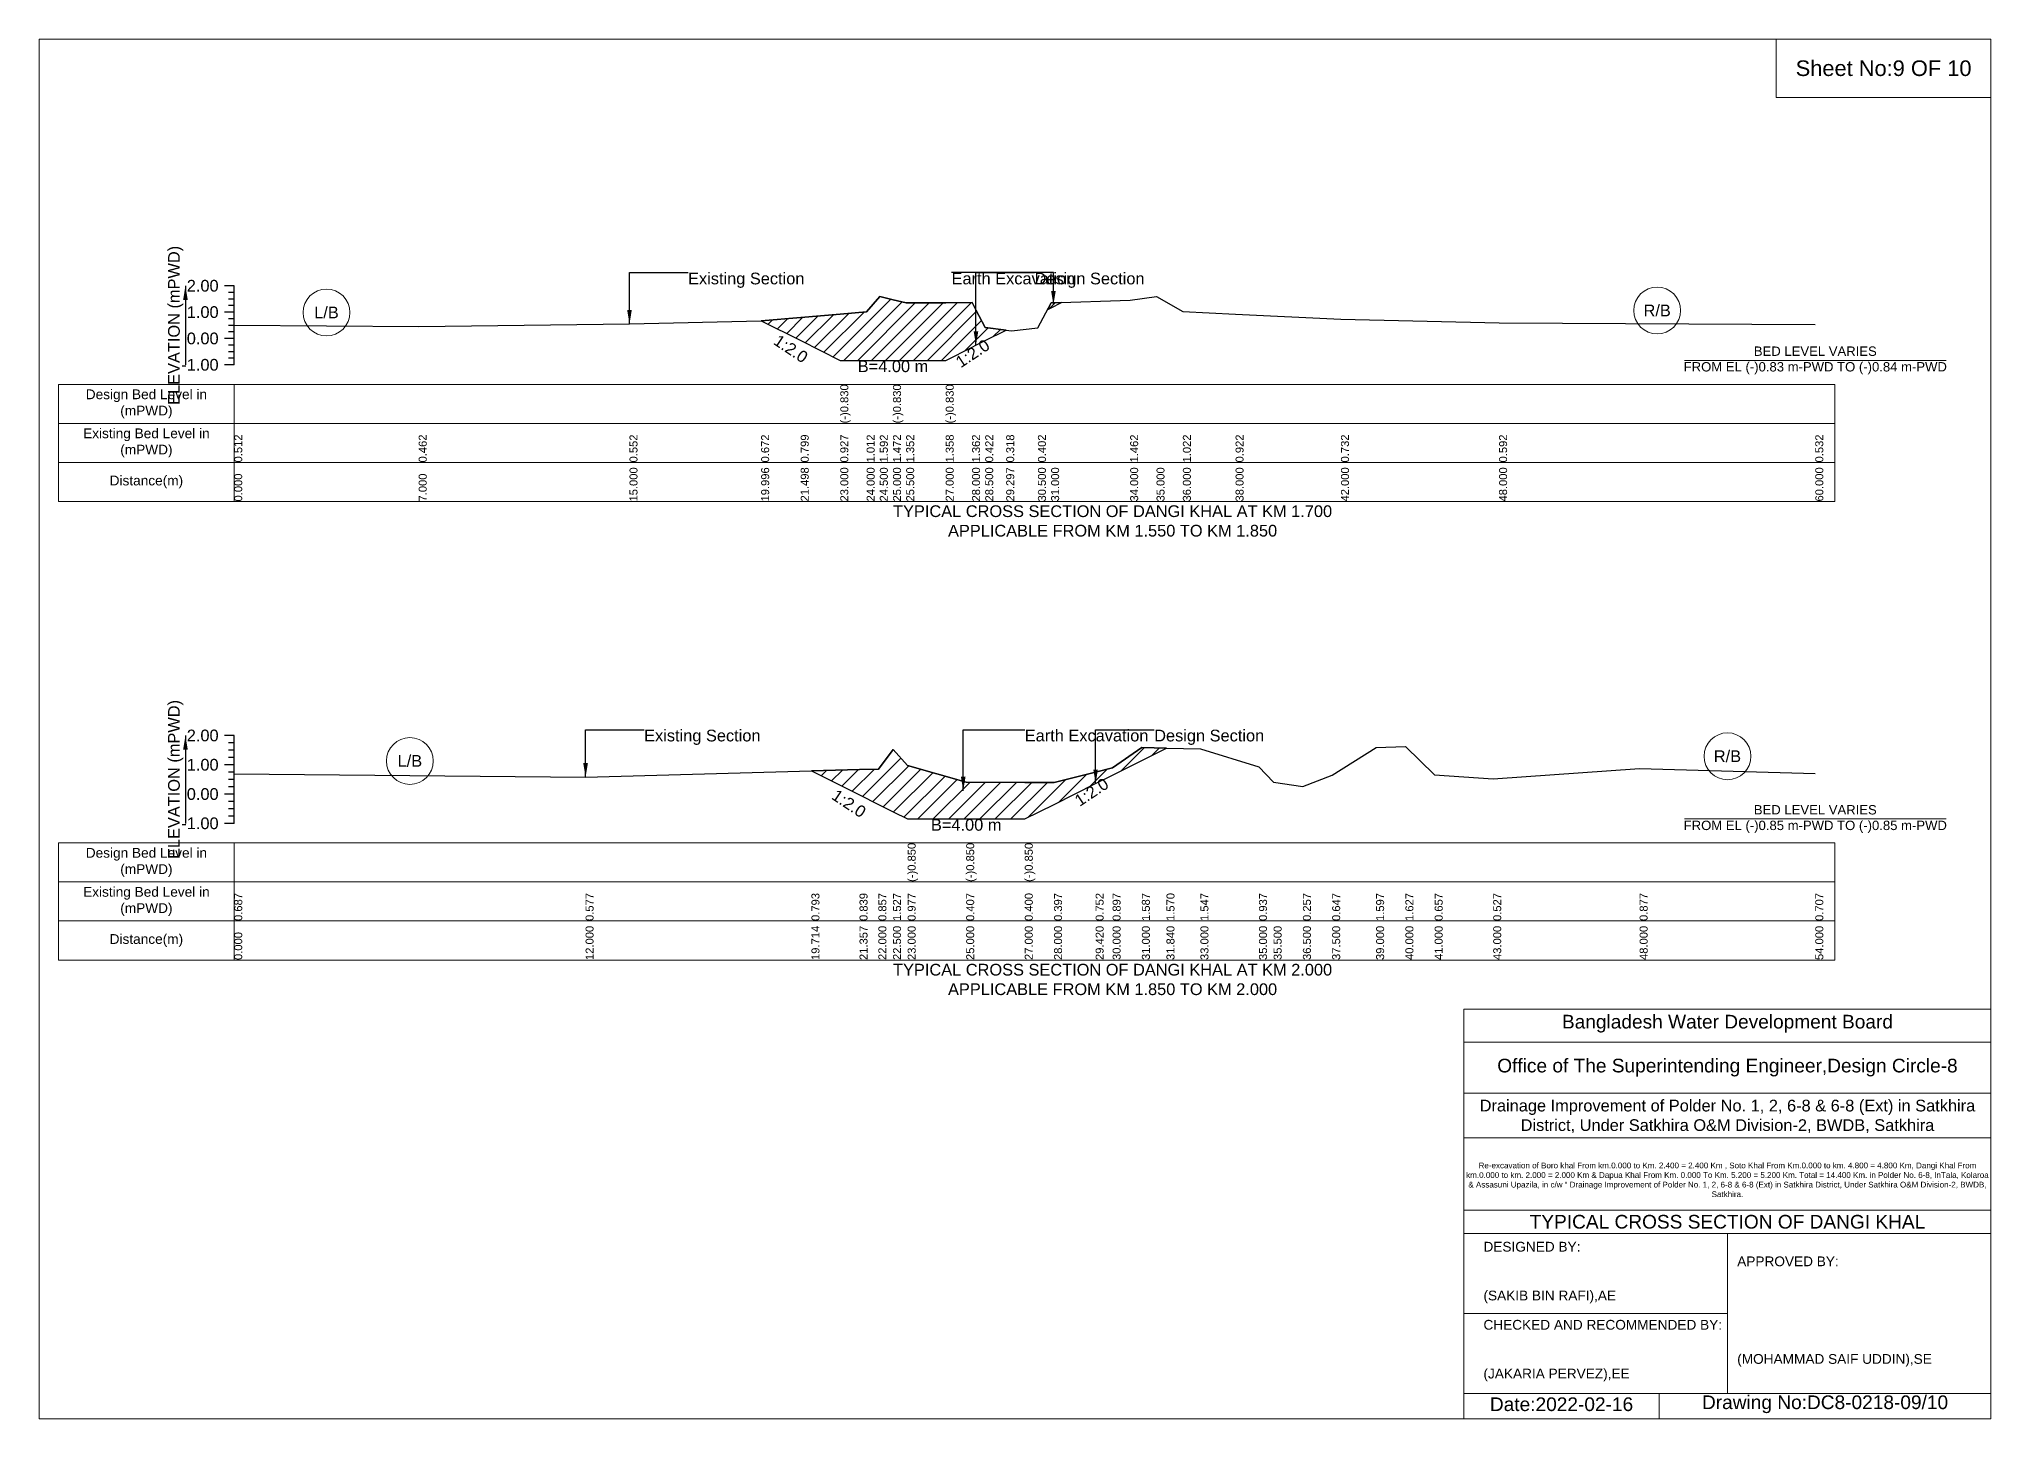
# Model space of a CAD drawing. Header units: inches. Extents: x 91000 to 408000, y -5656 to 0.
# Drawn here: x 310000 to 318000, y -5656 to 0 of the extents above; entities that cross this region are included whole.
import ezdxf

# ---------------------------------------------------------------- set-up
doc = ezdxf.new("R2010")
doc.units = ezdxf.units.IN
doc.header["$LTSCALE"] = 7
doc.header["$MEASUREMENT"] = 0
for name, color, linetype, lineweight in [('Cross section Data Border', 7, 'Continuous', 9), ('Cross Section Labels', 7, 'Continuous', 9), ('Existing_Bed_Level for Xsection', 7, 'Continuous', 25)]:
    doc.layers.add(name, color=color, linetype=linetype, lineweight=lineweight)
doc.styles.get("Standard").update_dxf_attribs({"font": 'arial.ttf'})
doc.dimstyles.get("Standard").update_dxf_attribs({"dimtxt": 45, "dimasz": 58, "dimexe": 0.18, "dimexo": 0.0625, "dimgap": 0.09, "dimtad": 0, "dimtih": 1, "dimtoh": 1, "dimdec": 4, "dimzin": 0, "dimdsep": 46, "dimtxsty": 'Standard', "dimcen": 0.09, "dimadec": 0, "dimazin": 0, "dimtfac": 1, "dimtdec": 4, "dimtofl": 0, "dimtmove": 0, "dimatfit": 3, "dimfxl": 1, "dimtolj": 1, "dimtzin": 0, "dimarcsym": 0})

msp = doc.modelspace()

# ---------------------------------------------------------------- hatches: boundary and pattern name
at = {"layer": 'Existing_Bed_Level for Xsection'}
h = msp.add_hatch(dxfattribs=at)
h.set_pattern_fill('ANSI31', color=256, scale=324, style=0)
h.paths.add_polyline_path([(312959.58779, -1154.96989), (312960, -1155.176), (313121.79389, -1236.07295), (313284, -1317.176), (313392, -1317.176), (313446, -1317.176), (313500, -1317.176), (313554, -1317.176), (313716, -1317.176), (313824, -1263.176), (313840.02857, -1255.16171), (313878, -1236.176), (313964.05714, -1193.14743), (313878, -1181.96), (313840.02857, -1110.57371), (313824, -1080.44), (313716, -1080.872), (313554, -1081.52), (313500, -1068.56), (313446, -1055.6), (313392, -1118.24), (313284, -1127.42), (313121.79389, -1141.20752), (312960, -1154.96)])
h = msp.add_hatch(dxfattribs=at)
h.set_pattern_fill('ANSI31', color=256, scale=324, style=0)
h.paths.add_polyline_path([(314133.96, -1108.196), (314148, -1101.176), (314190.42302, -1079.96449), (314148, -1081.52)])
h = msp.add_hatch(dxfattribs=at)
h.set_pattern_fill('ANSI31', color=256, scale=360, style=0)
h.paths.add_polyline_path([(313165.68182, -2999.68091), (313362.84091, -3098.26045), (313440, -3136.84), (313500, -3166.84), (313560, -3196.84), (313800, -3196.84), (314040, -3196.84), (314160, -3136.84), (314330.42308, -3051.62846), (314400, -3016.84), (314520, -2956.84), (314620.84615, -2906.41692), (314520, -2904.4), (314400, -2987.2), (314330.42308, -3004.59423), (314160, -3047.2), (314040, -3046.8), (313800, -3046), (313560, -2977.6), (313500, -2911.6), (313440, -2992), (313362.84091, -2994.16045)])

# ---------------------------------------------------------------- linework, layer by layer
at = {"layer": 'Cross section Data Border'}
for points in [[(310080, -1415.536), (317360, -1415.536), (317360, -1895.536), (310080, -1895.536)], [(310080, -3294.84), (317360, -3294.84), (317360, -3774.84), (310080, -3774.84)]]:
    msp.add_lwpolyline(points, close=True, dxfattribs=at)
for points in [[(310800, -1415.536), (310800, -1895.536)], [(310080, -1575.536), (317360, -1575.536)], [(310080, -1735.536), (317360, -1735.536)], [(310800, -3294.84), (310800, -3774.84)], [(310080, -3454.84), (317360, -3454.84)], [(310080, -3614.84), (317360, -3614.84)]]:
    msp.add_lwpolyline(points, dxfattribs=at)
at = {"layer": 'Cross Section Labels'}
for points in [[(310000, 0), (318000, 0), (318000, -5656), (310000, -5656)], [(317120, 0), (318000, 0), (318000, -240), (317120, -240)]]:
    msp.add_lwpolyline(points, close=True, dxfattribs=at)
for points in [[(316744.19427, -1317.176), (317815.80573, -1317.176)], [(316744.19427, -3196.84), (317815.80573, -3196.84)], [(315840, -5656), (315840, -3976), (318000, -3976)], [(315840, -4112), (318000, -4112)], [(315840, -4320), (318000, -4320)], [(315840, -4504), (318000, -4504)], [(315840, -4800), (318000, -4800)], [(315840, -4896), (318000, -4896)], [(316920, -4896), (316920, -5552)], [(315840, -5224), (316920, -5224)], [(315840, -5552), (318000, -5552)], [(316640, -5552), (316640, -5656)]]:
    msp.add_lwpolyline(points, dxfattribs=at)
for centre in [(311178, -1120.94), (316632, -1112.84), (311520, -2959), (316920, -2939.8)]:
    msp.add_circle(centre, 96, dxfattribs=at)
at = {"layer": 'Existing_Bed_Level for Xsection'}
for points in [[(310800, -1011.536), (310760, -1011.536)], [(310800, -1038.536), (310776, -1038.536)], [(310800, -1335.536), (310800, -1227.536), (310800, -1119.536), (310800, -1011.536)], [(310800, -1119.536), (310760, -1119.536)], [(310800, -1065.536), (310776, -1065.536)], [(310800, -1092.536), (310776, -1092.536)], [(310800, -1172.24), (311556, -1177.64), (312420, -1167.92), (312959.58779, -1154.96989), (312960, -1154.96), (313121.79389, -1141.20752), (313284, -1127.42), (313284, -1127.42), (313392, -1118.24), (313446, -1055.6), (313500, -1068.56), (313500, -1068.56), (313554, -1081.52), (313716, -1080.872), (313716, -1080.872), (313824, -1080.44), (313840.02857, -1110.57371), (313878, -1181.96), (313964.05714, -1193.14743), (313986, -1196), (314094, -1184.12), (314148, -1081.52), (314472, -1069.64), (314580, -1055.6), (314688, -1117.16), (314904, -1127.96), (315336, -1148.48), (315984, -1163.6), (317280, -1170.08)], [(310800, -1146.536), (310776, -1146.536)], [(310800, -1173.536), (310776, -1173.536)], [(310800, -1227.536), (310760, -1227.536)], [(310800, -1200.536), (310776, -1200.536)], [(310800, -1254.536), (310776, -1254.536)], [(310800, -1335.536), (310760, -1335.536)], [(310800, -1281.536), (310776, -1281.536)], [(310800, -1308.536), (310776, -1308.536)], [(310800, -2854.84), (310760, -2854.84)], [(310800, -3214.84), (310800, -3094.84), (310800, -2974.84), (310800, -2854.84)], [(310800, -2884.84), (310776, -2884.84)], [(310800, -2914.84), (310776, -2914.84)], [(310800, -2944.84), (310776, -2944.84)], [(310800, -3012.4), (312240, -3025.6), (313165.68182, -2999.68091), (313362.84091, -2994.16045), (313440, -2992), (313500, -2911.6), (313560, -2977.6), (313560, -2977.6), (313800, -3046), (313800, -3046), (314040, -3046.8), (314040, -3046.8), (314160, -3047.2), (314330.42308, -3004.59423), (314400, -2987.2), (314520, -2904.4), (314620.84615, -2906.41692), (314760, -2909.2), (315000, -2982.4), (315060, -3046), (315180, -3064), (315300, -3017.2), (315480, -2903.2), (315600, -2899.6), (315720, -3016), (315960, -3031.6), (316560, -2989.6), (317280, -3010)], [(310800, -2974.84), (310760, -2974.84)], [(310800, -3004.84), (310776, -3004.84)], [(310800, -3034.84), (310776, -3034.84)], [(310800, -3094.84), (310760, -3094.84)], [(310800, -3064.84), (310776, -3064.84)], [(310800, -3124.84), (310776, -3124.84)], [(310800, -3154.84), (310776, -3154.84)], [(310800, -3184.84), (310776, -3184.84)], [(310800, -3214.84), (310760, -3214.84)]]:
    msp.add_lwpolyline(points, dxfattribs=at)
for points in [[(312959.58779, -1154.96989), (312960, -1155.176), (313121.79389, -1236.07295), (313284, -1317.176), (313284, -1317.176), (313392, -1317.176), (313446, -1317.176), (313500, -1317.176), (313500, -1317.176), (313554, -1317.176), (313716, -1317.176), (313716, -1317.176), (313824, -1263.176), (313840.02857, -1255.16171), (313878, -1236.176), (313964.05714, -1193.14743), (313878, -1181.96), (313840.02857, -1110.57371), (313824, -1080.44), (313716, -1080.872), (313716, -1080.872), (313554, -1081.52), (313500, -1068.56), (313500, -1068.56), (313446, -1055.6), (313392, -1118.24), (313284, -1127.42), (313284, -1127.42), (313121.79389, -1141.20752), (312960, -1154.96)], [(314133.96, -1108.196), (314148, -1101.176), (314190.42302, -1079.96449), (314148, -1081.52)], [(313165.68182, -2999.68091), (313165.68182, -2999.68091), (313362.84091, -3098.26045), (313440, -3136.84), (313500, -3166.84), (313560, -3196.84), (313560, -3196.84), (313800, -3196.84), (313800, -3196.84), (314040, -3196.84), (314040, -3196.84), (314160, -3136.84), (314330.42308, -3051.62846), (314400, -3016.84), (314520, -2956.84), (314620.84615, -2906.41692), (314620.84615, -2906.41692), (314620.84615, -2906.41692), (314520, -2904.4), (314400, -2987.2), (314330.42308, -3004.59423), (314160, -3047.2), (314040, -3046.8), (314040, -3046.8), (313800, -3046), (313800, -3046), (313560, -2977.6), (313560, -2977.6), (313500, -2911.6), (313440, -2992), (313362.84091, -2994.16045), (313165.68182, -2999.68091)]]:
    msp.add_lwpolyline(points, close=True, dxfattribs=at)

# ---------------------------------------------------------------- texts
at = {"layer": 'Cross section Data Border', "char_height": 40, "width": 640, "attachment_point": 5}
for s, insert in [('Design Bed Level in (mPWD)', (310440, -1495.536)), ('Existing Bed Level in (mPWD)', (310440, -1655.536)), ('Distance(m)', (310440, -1815.536)), ('Design Bed Level in (mPWD)', (310440, -3374.84)), ('Existing Bed Level in (mPWD)', (310440, -3534.84)), ('Distance(m)', (310440, -3694.84))]:
    msp.add_mtext(s, dxfattribs=dict(at, insert=insert))
at = {"layer": 'Cross Section Labels'}
for s, insert, char_height, attachment_point in [('Sheet No:9 OF 10', (317560, -120), 64, 5), ('Existing Section', (312660, -957.536), 48, 1), ('Earth Excavation', (313740, -957.536), 48, 1), ('Design Section', (314080.02857, -957.536), 48, 1), ('L/B', (311178, -1120.94), 48, 5), ('R/B', (316632, -1112.84), 48, 5), ('BED LEVEL VARIES ^JFROM EL (-)0.83 m-PWD TO (-)0.84 m-PWD', (317280, -1317.176), 38.4, 5), ('B=4.00 m', (313500, -1317.176), 48, 2), ('TYPICAL CROSS SECTION OF DANGI KHAL AT KM 1.700^JAPPLICABLE FROM KM 1.550 TO KM 1.850', (314400, -1975.536), 48, 5), ('Existing Section', (312480, -2830.84), 48, 1), ('Earth Excavation', (314040, -2830.84), 48, 1), ('Design Section', (314570.42308, -2830.84), 48, 1), ('L/B', (311520, -2959), 48, 5), ('R/B', (316920, -2939.8), 48, 5), ('B=4.00 m', (313800, -3196.84), 48, 2), ('BED LEVEL VARIES ^JFROM EL (-)0.85 m-PWD TO (-)0.85 m-PWD', (317280, -3196.84), 38.4, 5), ('TYPICAL CROSS SECTION OF DANGI KHAL AT KM 2.000^JAPPLICABLE FROM KM 1.850 TO KM 2.000', (314400, -3854.84), 48, 5), ('Bangladesh Water Development Board', (316920, -4036), 56, 5), ('Office of The Superintending Engineer,Design Circle-8', (316920, -4216), 56, 5)]:
    msp.add_mtext(s, dxfattribs=dict(at, insert=insert, char_height=char_height, attachment_point=attachment_point))
at = {"layer": 'Cross Section Labels', "char_height": 48, "attachment_point": 2}
for insert, rotation in [((313094.79389, -1249.57295), 326.309932474), ((313813.02857, -1268.66171), 33.690067526), ((314300.42308, -3066.62846), 33.690067526), ((313332.84091, -3113.26045), 326.309932474)]:
    msp.add_mtext('1:2.0', dxfattribs=dict(at, insert=insert, rotation=rotation))
at = {"layer": 'Cross Section Labels'}
for s, insert, char_height, width, attachment_point in [('Drainage Improvement of Polder No. 1, 2, 6-8 & 6-8 (Ext) in Satkhira District, Under Satkhira O&M Division-2, BWDB, Satkhira', (316920, -4416), 48, 2240, 5), ('Re-excavation of Boro khal From km.0.000 to Km. 2.400 = 2.400 Km , Soto Khal From Km.0.000 to km. 4.800 = 4.800 Km, Dangi Khal From km.0.000 to km. 2.000 = 2.000 Km & Dapua Khal From Km. 0.000 To Km. 5.200 = 5.200 Km. Total = 14.400 Km. in Polder No. 6-8, InTala, Kolaroa & Assasuni Upazila, in c/w “ Drainage Improvement of Polder No. 1, 2, 6-8 & 6-8 (Ext) in Satkhira District, Under Satkhira O&M Division-2, BWDB, Satkhira.', (316920, -4676), 23.56497918, 2160, 5), ('TYPICAL CROSS SECTION OF DANGI KHAL', (316920, -4848), 56, 2240, 5), ('DESIGNED BY:^J^J^J(SAKIB BIN RAFI),AE', (315920, -5056), 40, 1120, 4), ('APPROVED BY:^J^J^J^J^J^J(MOHAMMAD SAIF UDDIN),SE', (316960, -5216), 40, 1120, 4), ('CHECKED AND RECOMMENDED BY:^J^J^J(JAKARIA PERVEZ),EE', (315920, -5376), 40, 1120, 4), ('Date:2022-02-16', (316240, -5596), 56, 1120, 5), ('Drawing No:DC8-0218-09/10', (317320, -5596), 56, 1760, 5)]:
    msp.add_mtext(s, dxfattribs=dict(at, insert=insert, char_height=char_height, width=width, attachment_point=attachment_point))
at = {"layer": 'Existing_Bed_Level for Xsection', "rotation": 90}
for s, insert, char_height, attachment_point in [('ELEVATION (mPWD)', (310560, -1173.536), 48, 5), ('(-)0.830', (313284, -1575.536), 32.8, 1), ('(-)0.830', (313500, -1575.536), 32.8, 1), ('(-)0.830', (313716, -1575.536), 32.8, 1), ('0.512', (310800, -1735.536), 32.8, 1), ('0.462', (311556, -1735.536), 32.8, 1), ('0.552', (312420, -1735.536), 32.8, 1), ('0.672', (312959.58779, -1735.536), 32.8, 1), ('0.799', (313121.79389, -1735.536), 32.8, 1), ('0.927', (313284, -1735.536), 32.8, 1), ('1.012', (313392, -1735.536), 32.8, 1), ('1.592', (313446, -1735.536), 32.8, 1), ('1.472', (313500, -1735.536), 32.8, 1), ('1.352', (313554, -1735.536), 32.8, 1), ('1.358', (313716, -1735.536), 32.8, 1), ('1.362', (313824, -1735.536), 32.8, 1), ('0.422', (313878, -1735.536), 32.8, 1), ('0.318', (313964.05714, -1735.536), 32.8, 1), ('0.402', (314094, -1735.536), 32.8, 1), ('1.462', (314472, -1735.536), 32.8, 1), ('1.022', (314688, -1735.536), 32.8, 1), ('0.922', (314904, -1735.536), 32.8, 1), ('0.732', (315336, -1735.536), 32.8, 1), ('0.592', (315984, -1735.536), 32.8, 1), ('0.532', (317280, -1735.536), 32.8, 1), ('15.000', (312420, -1895.536), 32.8, 1), ('19.996', (312959.58779, -1895.536), 32.8, 1), ('21.498', (313121.79389, -1895.536), 32.8, 1), ('23.000', (313284, -1895.536), 32.8, 1), ('24.000', (313392, -1895.536), 32.8, 1), ('24.500', (313446, -1895.536), 32.8, 1), ('25.000', (313500, -1895.536), 32.8, 1), ('25.500', (313554, -1895.536), 32.8, 1), ('27.000', (313716, -1895.536), 32.8, 1), ('28.000', (313824, -1895.536), 32.8, 1), ('28.500', (313878, -1895.536), 32.8, 1), ('29.297', (313964.05714, -1895.536), 32.8, 1), ('30.500', (314094, -1895.536), 32.8, 1), ('31.000', (314148, -1895.536), 32.8, 1), ('34.000', (314472, -1895.536), 32.8, 1), ('35.000', (314580, -1895.536), 32.8, 1), ('36.000', (314688, -1895.536), 32.8, 1), ('38.000', (314904, -1895.536), 32.8, 1), ('42.000', (315336, -1895.536), 32.8, 1), ('48.000', (315984, -1895.536), 32.8, 1), ('60.000', (317280, -1895.536), 32.8, 1), ('0.000', (310800, -1895.536), 32.8, 1), ('7.000', (311556, -1895.536), 32.8, 1), ('ELEVATION (mPWD)', (310560, -3034.84), 48, 5), ('(-)0.850', (313560, -3454.84), 32.8, 1), ('(-)0.850', (313800, -3454.84), 32.8, 1), ('(-)0.850', (314040, -3454.84), 32.8, 1), ('0.687', (310800, -3614.84), 32.8, 1), ('0.577', (312240, -3614.84), 32.8, 1), ('0.793', (313165.68182, -3614.84), 32.8, 1), ('0.839', (313362.84091, -3614.84), 32.8, 1), ('0.857', (313440, -3614.84), 32.8, 1), ('1.527', (313500, -3614.84), 32.8, 1), ('0.977', (313560, -3614.84), 32.8, 1), ('0.407', (313800, -3614.84), 32.8, 1), ('0.400', (314040, -3614.84), 32.8, 1), ('0.397', (314160, -3614.84), 32.8, 1), ('0.752', (314330.42308, -3614.84), 32.8, 1), ('0.897', (314400, -3614.84), 32.8, 1), ('1.587', (314520, -3614.84), 32.8, 1), ('1.570', (314620.84615, -3614.84), 32.8, 1), ('1.547', (314760, -3614.84), 32.8, 1), ('0.937', (315000, -3614.84), 32.8, 1), ('0.257', (315180, -3614.84), 32.8, 1), ('0.647', (315300, -3614.84), 32.8, 1), ('1.597', (315480, -3614.84), 32.8, 1), ('1.627', (315600, -3614.84), 32.8, 1), ('0.657', (315720, -3614.84), 32.8, 1), ('0.527', (315960, -3614.84), 32.8, 1), ('0.877', (316560, -3614.84), 32.8, 1), ('0.707', (317280, -3614.84), 32.8, 1), ('0.000', (310800, -3774.84), 32.8, 1), ('12.000', (312240, -3774.84), 32.8, 1), ('19.714', (313165.68182, -3774.84), 32.8, 1), ('21.357', (313362.84091, -3774.84), 32.8, 1), ('22.000', (313440, -3774.84), 32.8, 1), ('22.500', (313500, -3774.84), 32.8, 1), ('23.000', (313560, -3774.84), 32.8, 1), ('25.000', (313800, -3774.84), 32.8, 1), ('27.000', (314040, -3774.84), 32.8, 1), ('28.000', (314160, -3774.84), 32.8, 1), ('29.420', (314330.42308, -3774.84), 32.8, 1), ('30.000', (314400, -3774.84), 32.8, 1), ('31.000', (314520, -3774.84), 32.8, 1), ('31.840', (314620.84615, -3774.84), 32.8, 1), ('33.000', (314760, -3774.84), 32.8, 1), ('35.000', (315000, -3774.84), 32.8, 1), ('35.500', (315060, -3774.84), 32.8, 1), ('36.500', (315180, -3774.84), 32.8, 1), ('37.500', (315300, -3774.84), 32.8, 1), ('39.000', (315480, -3774.84), 32.8, 1), ('40.000', (315600, -3774.84), 32.8, 1), ('41.000', (315720, -3774.84), 32.8, 1), ('43.000', (315960, -3774.84), 32.8, 1), ('48.000', (316560, -3774.84), 32.8, 1), ('54.000', (317280, -3774.84), 32.8, 1)]:
    msp.add_mtext(s, dxfattribs=dict(at, insert=insert, char_height=char_height, attachment_point=attachment_point))
at = {"layer": 'Existing_Bed_Level for Xsection', "char_height": 48, "attachment_point": 6}
for s, insert in [('2.00', (310736, -1011.536)), ('1.00', (310736, -1119.536)), ('0.00', (310736, -1227.536)), ('-1.00', (310736, -1335.536)), ('2.00', (310736, -2854.84)), ('1.00', (310736, -2974.84)), ('0.00', (310736, -3094.84)), ('-1.00', (310736, -3214.84))]:
    msp.add_mtext(s, dxfattribs=dict(at, insert=insert))

# ---------------------------------------------------------------- leaders
at = {"layer": 'Cross Section Labels', "annotation_type": 0, "has_hookline": 1}
for points, hookline_direction, text_width in [([(312420, -1167.92), (312420, -957.536), (312659.91, -957.536)], 0, 467.16508), ([(314157.46101, -1089.8935), (314157.46101, -957.536), (313740.09, -957.536)], 1, 496.99318), ([(313840.02857, -1255.16171), (313840.02857, -957.536), (314079.93857, -957.536)], 0, 441.23329), ([(312240, -3025.6), (312240, -2830.84), (312479.91, -2830.84)], 0, 467.16508), ([(313787.81915, -3081.51479), (313787.81915, -2830.84), (314039.91, -2830.84)], 0, 496.99318), ([(314330.42308, -3051.62846), (314330.42308, -2830.84), (314570.33308, -2830.84)], 0, 441.23329)]:
    msp.add_leader(points, dimstyle='Standard', override={"dimasz": 57.6}, dxfattribs=dict(at, hookline_direction=hookline_direction, text_width=text_width))
at = {"layer": 'Existing_Bed_Level for Xsection'}
for points in [[(310600, -1011.536), (310600, -1335.536)], [(310600, -2854.84), (310600, -3214.84)]]:
    msp.add_leader(points, dimstyle='Standard', override={"dimasz": 57.6}, dxfattribs=at)

doc.saveas('drawing.dxf')
